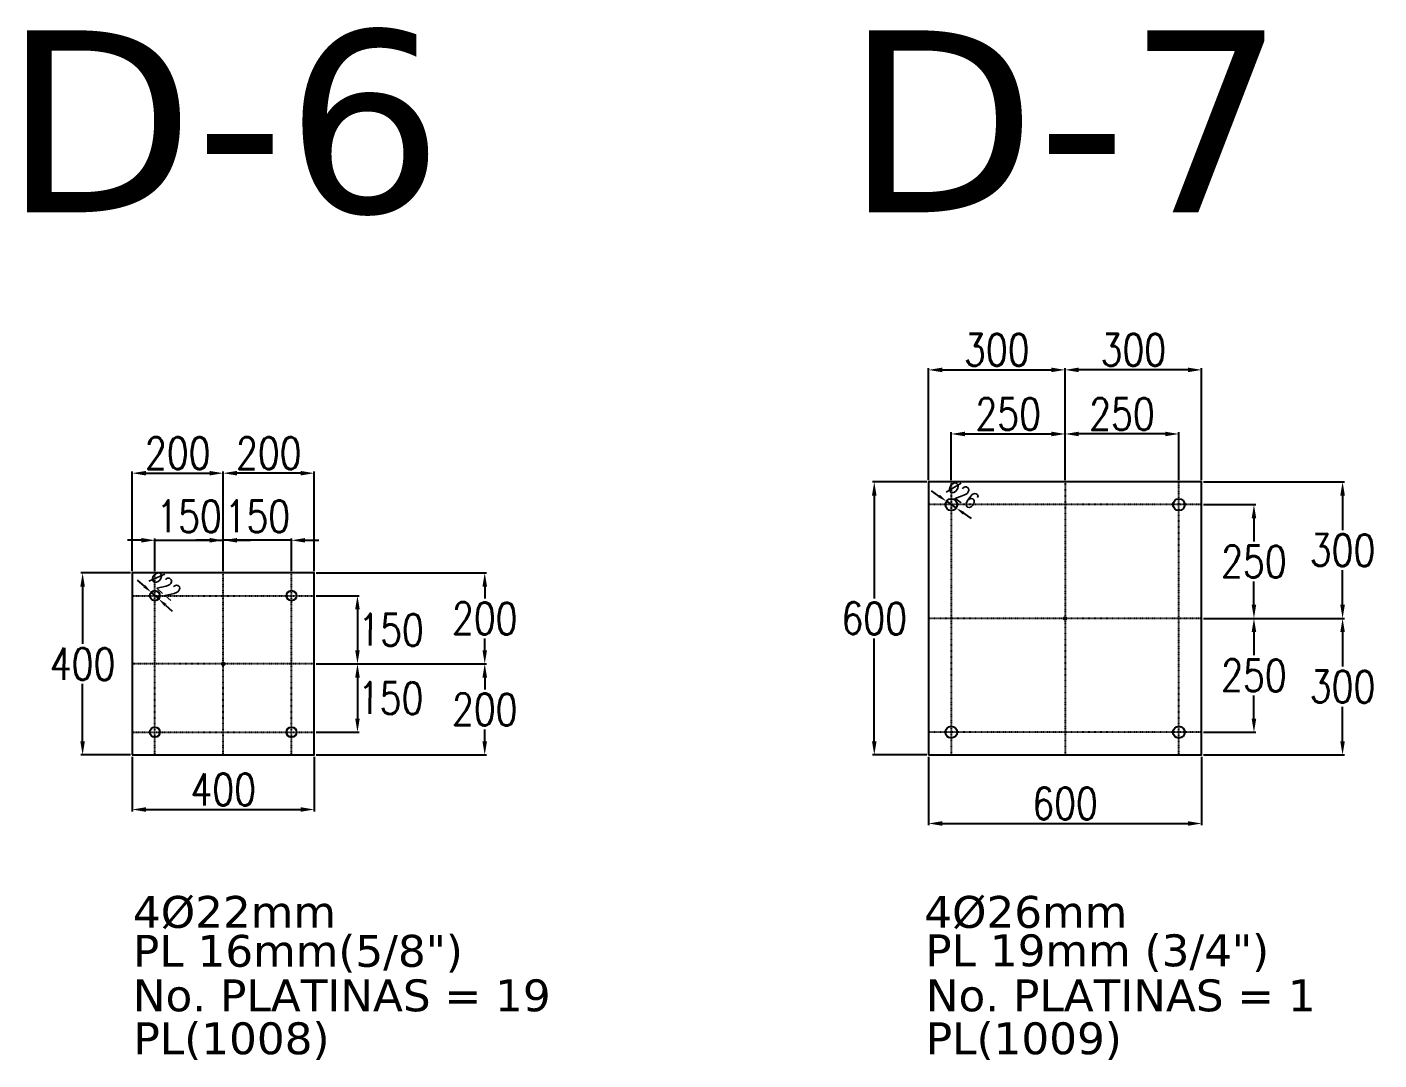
# Model space of a CAD drawing. Header units: millimetres. Extents: x 1541 to 289025, y -12015 to 47026.
# Drawn here: x 145506 to 148475, y 559 to 2829 of the extents above; entities that cross this region are included whole.
import ezdxf
from ezdxf.enums import TextEntityAlignment as Align

# ---------------------------------------------------------------- set-up
doc = ezdxf.new("R2010")
doc.units = ezdxf.units.MM
doc.header["$LTSCALE"] = 0.1
doc.linetypes.add('DASHDOT', pattern=[25.4, 12.7, -6.35, 0, -6.35])
for name, color, linetype in [('COTAS', 8, 'Continuous'), ('EJE PERNOS', 1, 'DASHDOT'), ('PERNOS', 3, 'Continuous'), ('PLATINAS', 5, 'Continuous'), ('TEXTO GENERAL', 3, 'Continuous'), ('TEXTO GENRAL', 3, 'Continuous')]:
    doc.layers.add(name, color=color, linetype=linetype)
doc.styles.add('CNI_COTAS', font='romans.shx', dxfattribs={"width": 0.8})
doc.styles.add('TEXTO GENERAL', font='verdana.ttf', dxfattribs={"height": 0.9})
doc.dimstyles.new('1.2', dxfattribs={"dimscale": 0, "dimtxt": 35, "dimasz": 20, "dimexe": 2, "dimexo": 2, "dimgap": 7, "dimtad": 1, "dimdec": 0, "dimzin": 4, "dimdsep": 46, "dimtxsty": 'CNI_COTAS', "dimcen": 0, "dimclrd": 256, "dimclrt": 3, "dimadec": 0, "dimazin": 0, "dimtfac": 1, "dimtdec": 0, "dimtmove": 2, "dimatfit": 0, "dimfxl": 0.05, "dimtolj": 1, "dimtzin": 0, "dimarcsym": 1})
doc.dimstyles.new('1.3', dxfattribs={"dimscale": 0, "dimtxt": 50, "dimasz": 30, "dimexe": 4, "dimexo": 4, "dimgap": 9, "dimtad": 1, "dimdec": 0, "dimzin": 4, "dimdsep": 46, "dimtxsty": 'CNI_COTAS', "dimcen": 0, "dimclrd": 256, "dimclrt": 3, "dimadec": 0, "dimazin": 0, "dimtfac": 1, "dimtdec": 0, "dimtmove": 2, "dimatfit": 0, "dimfxl": 0.05, "dimtolj": 1, "dimtzin": 0, "dimarcsym": 0})

# ---------------------------------------------------------------- blocks, each defined once
blk = doc.blocks.new('*D884')
at = {"layer": 'COTAS', "lineweight": -2, "transparency": 16777216}
for p, q in [((145756.5, 1700.8), (145726.5, 1700.8)), ((145786.5, 1700.8), (145936.5, 1700.8)), ((145966.5, 1700.8), (145996.5, 1700.8))]:
    blk.add_line(p, q, dxfattribs=at)
at = {"layer": 'COTAS', "color": 0, "lineweight": -2, "transparency": 16777216}
for p, q in [((145786.5, 1633.1), (145786.5, 1704.8)), ((145936.5, 1633.1), (145936.5, 1704.8))]:
    blk.add_line(p, q, dxfattribs=at)
at = {"layer": 'COTAS', "transparency": 16777216}
for points in [[(145756.5, 1705.8), (145756.5, 1695.8), (145786.5, 1700.8)], [(145966.5, 1705.8), (145966.5, 1695.8), (145936.5, 1700.8)]]:
    blk.add_solid(points, dxfattribs=at)
at = {"layer": 'Defpoints', "color": 0, "transparency": 16777216}
for p in [(145936.5, 1700.8), (145786.5, 1629.1), (145936.5, 1629.1)]:
    blk.add_point(p, dxfattribs=at)
at = {"layer": 'COTAS', "color": 3, "transparency": 16777216, "insert": (145861.5, 1753.3), "char_height": 70, "attachment_point": 5, "style": 'CNI_COTAS'}
blk.add_mtext('\\A1;150', dxfattribs=at)
blk = doc.blocks.new('*D885')
at = {"layer": 'COTAS', "lineweight": -2, "transparency": 16777216}
for p, q in [((145906.5, 1700.8), (145876.5, 1700.8)), ((146086.5, 1700.8), (145936.5, 1700.8)), ((146116.5, 1700.8), (146146.5, 1700.8))]:
    blk.add_line(p, q, dxfattribs=at)
at = {"layer": 'COTAS', "color": 0, "lineweight": -2, "transparency": 16777216}
for p, q in [((145936.5, 1633.1), (145936.5, 1704.8)), ((146086.5, 1633.1), (146086.5, 1704.8))]:
    blk.add_line(p, q, dxfattribs=at)
at = {"layer": 'COTAS', "transparency": 16777216}
for points in [[(145906.5, 1705.8), (145906.5, 1695.8), (145936.5, 1700.8)], [(146116.5, 1705.8), (146116.5, 1695.8), (146086.5, 1700.8)]]:
    blk.add_solid(points, dxfattribs=at)
at = {"layer": 'Defpoints', "color": 0, "transparency": 16777216}
for p in [(145936.5, 1700.8), (145936.5, 1629.1), (146086.5, 1629.1)]:
    blk.add_point(p, dxfattribs=at)
at = {"layer": 'COTAS', "color": 3, "transparency": 16777216, "insert": (146011.5, 1753.3), "char_height": 70, "attachment_point": 5, "style": 'CNI_COTAS'}
blk.add_mtext('\\A1;150', dxfattribs=at)
blk = doc.blocks.new('*D886')
at = {"layer": 'COTAS', "color": 0, "lineweight": -2, "transparency": 16777216}
for p, q in [((145736.5, 1633.1), (145736.5, 1852.2)), ((145936.5, 1633.1), (145936.5, 1852.2))]:
    blk.add_line(p, q, dxfattribs=at)
at = {"layer": 'COTAS', "lineweight": -2, "transparency": 16777216}
blk.add_line((145766.5, 1848.2), (145906.5, 1848.2), dxfattribs=at)
at = {"layer": 'COTAS', "transparency": 16777216}
for points in [[(145766.5, 1853.2), (145766.5, 1843.2), (145736.5, 1848.2)], [(145906.5, 1853.2), (145906.5, 1843.2), (145936.5, 1848.2)]]:
    blk.add_solid(points, dxfattribs=at)
at = {"layer": 'Defpoints', "color": 0, "transparency": 16777216}
for p in [(145936.5, 1848.2), (145736.5, 1629.1), (145936.5, 1629.1)]:
    blk.add_point(p, dxfattribs=at)
at = {"layer": 'COTAS', "color": 3, "transparency": 16777216, "insert": (145836.5, 1892.2), "char_height": 70, "attachment_point": 5, "style": 'CNI_COTAS'}
blk.add_mtext('\\A1;200', dxfattribs=at)
blk = doc.blocks.new('*D887')
at = {"layer": 'COTAS', "color": 0, "lineweight": -2, "transparency": 16777216}
for p, q in [((145936.5, 1633.1), (145936.5, 1852.2)), ((146136.5, 1633.1), (146136.5, 1852.2))]:
    blk.add_line(p, q, dxfattribs=at)
at = {"layer": 'COTAS', "lineweight": -2, "transparency": 16777216}
blk.add_line((146106.5, 1848.2), (145966.5, 1848.2), dxfattribs=at)
at = {"layer": 'COTAS', "transparency": 16777216}
for points in [[(145966.5, 1853.2), (145966.5, 1843.2), (145936.5, 1848.2)], [(146106.5, 1853.2), (146106.5, 1843.2), (146136.5, 1848.2)]]:
    blk.add_solid(points, dxfattribs=at)
at = {"layer": 'Defpoints', "color": 0, "transparency": 16777216}
for p in [(145936.5, 1848.2), (145936.5, 1629.1), (146136.5, 1629.1)]:
    blk.add_point(p, dxfattribs=at)
at = {"layer": 'COTAS', "color": 3, "transparency": 16777216, "insert": (146036.5, 1892.2), "char_height": 70, "attachment_point": 5, "style": 'CNI_COTAS'}
blk.add_mtext('\\A1;200', dxfattribs=at)
blk = doc.blocks.new('*D888')
at = {"layer": 'COTAS', "color": 0, "lineweight": -2, "transparency": 16777216}
for p, q in [((145732.5, 1629.1), (145623.6, 1629.1)), ((145732.5, 1229.1), (145623.6, 1229.1))]:
    blk.add_line(p, q, dxfattribs=at)
at = {"layer": 'COTAS', "lineweight": -2, "transparency": 16777216}
for p, q in [((145627.6, 1599.1), (145627.6, 1473.1)), ((145627.6, 1259.1), (145627.6, 1385.1))]:
    blk.add_line(p, q, dxfattribs=at)
at = {"layer": 'COTAS', "transparency": 16777216}
for points in [[(145622.6, 1599.1), (145632.6, 1599.1), (145627.6, 1629.1)], [(145622.6, 1259.1), (145632.6, 1259.1), (145627.6, 1229.1)]]:
    blk.add_solid(points, dxfattribs=at)
at = {"layer": 'Defpoints', "color": 0, "transparency": 16777216}
for p in [(145736.5, 1629.1), (145627.6, 1229.1), (145736.5, 1229.1)]:
    blk.add_point(p, dxfattribs=at)
at = {"layer": 'COTAS', "color": 3, "transparency": 16777216, "insert": (145627.6, 1429.1), "char_height": 70, "attachment_point": 5, "rotation": 359.5, "style": 'CNI_COTAS'}
blk.add_mtext('\\A1;400', dxfattribs=at)
blk = doc.blocks.new('*D889')
at = {"layer": 'COTAS', "color": 0, "lineweight": -2, "transparency": 16777216}
for p, q in [((145736.5, 1225.1), (145736.5, 1105.2)), ((146136.5, 1225.1), (146136.5, 1105.2))]:
    blk.add_line(p, q, dxfattribs=at)
at = {"layer": 'COTAS', "lineweight": -2, "transparency": 16777216}
blk.add_line((145766.5, 1109.2), (146106.5, 1109.2), dxfattribs=at)
at = {"layer": 'COTAS', "transparency": 16777216}
for points in [[(145766.5, 1114.2), (145766.5, 1104.2), (145736.5, 1109.2)], [(146106.5, 1114.2), (146106.5, 1104.2), (146136.5, 1109.2)]]:
    blk.add_solid(points, dxfattribs=at)
at = {"layer": 'Defpoints', "color": 0, "transparency": 16777216}
for p in [(145736.5, 1229.1), (146136.5, 1229.1), (146136.5, 1109.2)]:
    blk.add_point(p, dxfattribs=at)
at = {"layer": 'COTAS', "color": 3, "transparency": 16777216, "insert": (145936.5, 1153.2), "char_height": 70, "attachment_point": 5, "style": 'CNI_COTAS'}
blk.add_mtext('\\A1;400', dxfattribs=at)
blk = doc.blocks.new('*D890')
at = {"layer": 'COTAS', "color": 0, "lineweight": -2, "transparency": 16777216}
for p, q in [((146140.5, 1579.1), (146235.4, 1579.1)), ((146140.5, 1429.1), (146235.4, 1429.1))]:
    blk.add_line(p, q, dxfattribs=at)
at = {"layer": 'COTAS', "lineweight": -2, "transparency": 16777216}
blk.add_line((146231.4, 1549.1), (146231.4, 1459.1), dxfattribs=at)
at = {"layer": 'COTAS', "transparency": 16777216}
for points in [[(146226.4, 1549.1), (146236.4, 1549.1), (146231.4, 1579.1)], [(146226.4, 1459.1), (146236.4, 1459.1), (146231.4, 1429.1)]]:
    blk.add_solid(points, dxfattribs=at)
at = {"layer": 'Defpoints', "color": 0, "transparency": 16777216}
for p in [(146136.5, 1579.1), (146136.5, 1429.1), (146231.4, 1429.1)]:
    blk.add_point(p, dxfattribs=at)
at = {"layer": 'COTAS', "color": 3, "transparency": 16777216, "insert": (146305.3, 1504.1), "char_height": 70, "attachment_point": 5, "rotation": 359.5, "style": 'CNI_COTAS'}
blk.add_mtext('\\A1;150', dxfattribs=at)
blk = doc.blocks.new('*D891')
at = {"layer": 'COTAS', "color": 0, "lineweight": -2, "transparency": 16777216}
for p, q in [((146140.5, 1429.1), (146235.4, 1429.1)), ((146140.5, 1279.1), (146235.4, 1279.1))]:
    blk.add_line(p, q, dxfattribs=at)
at = {"layer": 'COTAS', "lineweight": -2, "transparency": 16777216}
blk.add_line((146231.4, 1399.1), (146231.4, 1309.1), dxfattribs=at)
at = {"layer": 'COTAS', "transparency": 16777216}
for points in [[(146226.4, 1399.1), (146236.4, 1399.1), (146231.4, 1429.1)], [(146226.4, 1309.1), (146236.4, 1309.1), (146231.4, 1279.1)]]:
    blk.add_solid(points, dxfattribs=at)
at = {"layer": 'Defpoints', "color": 0, "transparency": 16777216}
for p in [(146136.5, 1429.1), (146136.5, 1279.1), (146231.4, 1279.1)]:
    blk.add_point(p, dxfattribs=at)
at = {"layer": 'COTAS', "color": 3, "transparency": 16777216, "insert": (146304.3, 1354.1), "char_height": 70, "attachment_point": 5, "rotation": 359.5, "style": 'CNI_COTAS'}
blk.add_mtext('\\A1;150', dxfattribs=at)
blk = doc.blocks.new('*D882')
at = {"layer": 'COTAS', "color": 0, "lineweight": -2, "transparency": 16777216}
for p, q in [((146140.5, 1629.1), (146515, 1629.1)), ((146140.5, 1429.1), (146515, 1429.1))]:
    blk.add_line(p, q, dxfattribs=at)
at = {"layer": 'COTAS', "lineweight": -2, "transparency": 16777216}
for p, q in [((146511, 1599.1), (146511, 1573.1)), ((146511, 1459.1), (146511, 1485.1))]:
    blk.add_line(p, q, dxfattribs=at)
at = {"layer": 'COTAS', "transparency": 16777216}
for points in [[(146506, 1599.1), (146516, 1599.1), (146511, 1629.1)], [(146506, 1459.1), (146516, 1459.1), (146511, 1429.1)]]:
    blk.add_solid(points, dxfattribs=at)
at = {"layer": 'Defpoints', "color": 0, "transparency": 16777216}
for p in [(146136.5, 1629.1), (146136.5, 1429.1), (146511, 1429.1)]:
    blk.add_point(p, dxfattribs=at)
at = {"layer": 'COTAS', "color": 3, "transparency": 16777216, "insert": (146511, 1529.1), "char_height": 70, "attachment_point": 5, "rotation": 359.5, "style": 'CNI_COTAS'}
blk.add_mtext('\\A1;200', dxfattribs=at)
blk = doc.blocks.new('*D883')
at = {"layer": 'COTAS', "color": 0, "lineweight": -2, "transparency": 16777216}
for p, q in [((146140.5, 1429.1), (146515, 1429.1)), ((146140.5, 1229.1), (146515, 1229.1))]:
    blk.add_line(p, q, dxfattribs=at)
at = {"layer": 'COTAS', "lineweight": -2, "transparency": 16777216}
for p, q in [((146511, 1399.1), (146511, 1373.1)), ((146511, 1259.1), (146511, 1285.1))]:
    blk.add_line(p, q, dxfattribs=at)
at = {"layer": 'COTAS', "transparency": 16777216}
for points in [[(146506, 1399.1), (146516, 1399.1), (146511, 1429.1)], [(146506, 1259.1), (146516, 1259.1), (146511, 1229.1)]]:
    blk.add_solid(points, dxfattribs=at)
at = {"layer": 'Defpoints', "color": 0, "transparency": 16777216}
for p in [(146136.5, 1429.1), (146136.5, 1229.1), (146511, 1229.1)]:
    blk.add_point(p, dxfattribs=at)
at = {"layer": 'COTAS', "color": 3, "transparency": 16777216, "insert": (146511, 1329.1), "char_height": 70, "attachment_point": 5, "rotation": 359.5, "style": 'CNI_COTAS'}
blk.add_mtext('\\A1;200', dxfattribs=at)
blk = doc.blocks.new('*D892')
at = {"layer": 'COTAS', "lineweight": -2, "ltscale": 3, "transparency": 16777216}
for p, q in [((145763.3, 1599.7), (145748.4, 1613.1)), ((145778.3, 1586.4), (145794.7, 1571.8)), ((145809.6, 1558.4), (145824.5, 1545.1))]:
    blk.add_line(p, q, dxfattribs=at)
at = {"layer": 'COTAS', "ltscale": 3, "transparency": 16777216}
for points in [[(145765.6, 1602.2), (145761.1, 1597.2), (145778.3, 1586.4)], [(145811.8, 1560.9), (145807.4, 1555.9), (145794.7, 1571.8)]]:
    blk.add_solid(points, dxfattribs=at)
at = {"layer": 'Defpoints', "color": 0, "ltscale": 3, "transparency": 16777216}
for p in [(145778.3, 1586.4), (145794.7, 1571.8)]:
    blk.add_point(p, dxfattribs=at)
at = {"layer": 'COTAS', "color": 3, "ltscale": 3, "transparency": 16777216, "insert": (145808.8, 1602.8), "char_height": 35, "attachment_point": 5, "rotation": 318.2334, "style": 'CNI_COTAS'}
blk.add_mtext('\\A1;∅22', dxfattribs=at)
blk = doc.blocks.new('*D899')
at = {"layer": 'COTAS', "color": 0, "lineweight": -2, "transparency": 16777216}
for p, q in [((147535.9, 1833.1), (147535.9, 1938.4)), ((147785.9, 1833.1), (147785.9, 1938.4))]:
    blk.add_line(p, q, dxfattribs=at)
at = {"layer": 'COTAS', "lineweight": -2, "transparency": 16777216}
blk.add_line((147565.9, 1934.4), (147755.9, 1934.4), dxfattribs=at)
at = {"layer": 'COTAS', "transparency": 16777216}
for points in [[(147565.9, 1939.4), (147565.9, 1929.4), (147535.9, 1934.4)], [(147755.9, 1939.4), (147755.9, 1929.4), (147785.9, 1934.4)]]:
    blk.add_solid(points, dxfattribs=at)
at = {"layer": 'Defpoints', "color": 0, "transparency": 16777216}
for p in [(147785.9, 1934.4), (147535.9, 1829.1), (147785.9, 1829.1)]:
    blk.add_point(p, dxfattribs=at)
at = {"layer": 'COTAS', "color": 3, "transparency": 16777216, "insert": (147660.9, 1978.4), "char_height": 70, "attachment_point": 5, "style": 'CNI_COTAS'}
blk.add_mtext('\\A1;250', dxfattribs=at)
blk = doc.blocks.new('*D900')
at = {"layer": 'COTAS', "color": 0, "lineweight": -2, "transparency": 16777216}
for p, q in [((147485.9, 1833.1), (147485.9, 2079.2)), ((147785.9, 1833.1), (147785.9, 2079.2))]:
    blk.add_line(p, q, dxfattribs=at)
at = {"layer": 'COTAS', "lineweight": -2, "transparency": 16777216}
blk.add_line((147515.9, 2075.2), (147755.9, 2075.2), dxfattribs=at)
at = {"layer": 'COTAS', "transparency": 16777216}
for points in [[(147515.9, 2080.2), (147515.9, 2070.2), (147485.9, 2075.2)], [(147755.9, 2080.2), (147755.9, 2070.2), (147785.9, 2075.2)]]:
    blk.add_solid(points, dxfattribs=at)
at = {"layer": 'Defpoints', "color": 0, "transparency": 16777216}
for p in [(147785.9, 2075.2), (147485.9, 1829.1), (147785.9, 1829.1)]:
    blk.add_point(p, dxfattribs=at)
at = {"layer": 'COTAS', "color": 3, "transparency": 16777216, "insert": (147635.9, 2119.2), "char_height": 70, "attachment_point": 5, "style": 'CNI_COTAS'}
blk.add_mtext('\\A1;300', dxfattribs=at)
blk = doc.blocks.new('*D893')
at = {"layer": 'COTAS', "color": 0, "lineweight": -2, "transparency": 16777216}
for p, q in [((147785.9, 1833.1), (147785.9, 1938.4)), ((148035.9, 1833.1), (148035.9, 1938.4))]:
    blk.add_line(p, q, dxfattribs=at)
at = {"layer": 'COTAS', "lineweight": -2, "transparency": 16777216}
blk.add_line((148005.9, 1934.4), (147815.9, 1934.4), dxfattribs=at)
at = {"layer": 'COTAS', "transparency": 16777216}
for points in [[(147815.9, 1939.4), (147815.9, 1929.4), (147785.9, 1934.4)], [(148005.9, 1939.4), (148005.9, 1929.4), (148035.9, 1934.4)]]:
    blk.add_solid(points, dxfattribs=at)
at = {"layer": 'Defpoints', "color": 0, "transparency": 16777216}
for p in [(147785.9, 1934.4), (147785.9, 1829.1), (148035.9, 1829.1)]:
    blk.add_point(p, dxfattribs=at)
at = {"layer": 'COTAS', "color": 3, "transparency": 16777216, "insert": (147910.9, 1978.4), "char_height": 70, "attachment_point": 5, "style": 'CNI_COTAS'}
blk.add_mtext('\\A1;250', dxfattribs=at)
blk = doc.blocks.new('*D894')
at = {"layer": 'COTAS', "color": 0, "lineweight": -2, "transparency": 16777216}
for p, q in [((147785.9, 1833.1), (147785.9, 2079.2)), ((148085.9, 1833.1), (148085.9, 2079.2))]:
    blk.add_line(p, q, dxfattribs=at)
at = {"layer": 'COTAS', "lineweight": -2, "transparency": 16777216}
blk.add_line((148055.9, 2075.2), (147815.9, 2075.2), dxfattribs=at)
at = {"layer": 'COTAS', "transparency": 16777216}
for points in [[(147815.9, 2080.2), (147815.9, 2070.2), (147785.9, 2075.2)], [(148055.9, 2080.2), (148055.9, 2070.2), (148085.9, 2075.2)]]:
    blk.add_solid(points, dxfattribs=at)
at = {"layer": 'Defpoints', "color": 0, "transparency": 16777216}
for p in [(147785.9, 2075.2), (147785.9, 1829.1), (148085.9, 1829.1)]:
    blk.add_point(p, dxfattribs=at)
at = {"layer": 'COTAS', "color": 3, "transparency": 16777216, "insert": (147935.9, 2119.2), "char_height": 70, "attachment_point": 5, "style": 'CNI_COTAS'}
blk.add_mtext('\\A1;300', dxfattribs=at)
blk = doc.blocks.new('*D901')
at = {"layer": 'COTAS', "color": 0, "lineweight": -2, "transparency": 16777216}
for p, q in [((148089.9, 1779.1), (148204.8, 1779.1)), ((148089.9, 1529.1), (148204.8, 1529.1))]:
    blk.add_line(p, q, dxfattribs=at)
at = {"layer": 'COTAS', "lineweight": -2, "transparency": 16777216}
for p, q in [((148200.8, 1749.1), (148200.8, 1698.1)), ((148200.8, 1559.1), (148200.8, 1610.1))]:
    blk.add_line(p, q, dxfattribs=at)
at = {"layer": 'COTAS', "transparency": 16777216}
for points in [[(148195.8, 1749.1), (148205.8, 1749.1), (148200.8, 1779.1)], [(148195.8, 1559.1), (148205.8, 1559.1), (148200.8, 1529.1)]]:
    blk.add_solid(points, dxfattribs=at)
at = {"layer": 'Defpoints', "color": 0, "transparency": 16777216}
for p in [(148085.9, 1779.1), (148085.9, 1529.1), (148200.8, 1529.1)]:
    blk.add_point(p, dxfattribs=at)
at = {"layer": 'COTAS', "color": 3, "transparency": 16777216, "insert": (148200.8, 1654.1), "char_height": 70, "attachment_point": 5, "rotation": 359.5, "style": 'CNI_COTAS'}
blk.add_mtext('\\A1;250', dxfattribs=at)
blk = doc.blocks.new('*D895')
at = {"layer": 'COTAS', "color": 0, "lineweight": -2, "transparency": 16777216}
for p, q in [((148089.9, 1829.1), (148399.5, 1829.1)), ((148089.9, 1529.1), (148399.5, 1529.1))]:
    blk.add_line(p, q, dxfattribs=at)
at = {"layer": 'COTAS', "lineweight": -2, "transparency": 16777216}
for p, q in [((148395.5, 1799.1), (148395.5, 1723.1)), ((148395.5, 1559.1), (148395.5, 1635.1))]:
    blk.add_line(p, q, dxfattribs=at)
at = {"layer": 'COTAS', "transparency": 16777216}
for points in [[(148390.5, 1799.1), (148400.5, 1799.1), (148395.5, 1829.1)], [(148390.5, 1559.1), (148400.5, 1559.1), (148395.5, 1529.1)]]:
    blk.add_solid(points, dxfattribs=at)
at = {"layer": 'Defpoints', "color": 0, "transparency": 16777216}
for p in [(148085.9, 1829.1), (148085.9, 1529.1), (148395.5, 1529.1)]:
    blk.add_point(p, dxfattribs=at)
at = {"layer": 'COTAS', "color": 3, "transparency": 16777216, "insert": (148395.5, 1679.1), "char_height": 70, "attachment_point": 5, "rotation": 359.5, "style": 'CNI_COTAS'}
blk.add_mtext('\\A1;300', dxfattribs=at)
blk = doc.blocks.new('*D896')
at = {"layer": 'COTAS', "color": 0, "lineweight": -2, "transparency": 16777216}
for p, q in [((148089.9, 1529.1), (148204.8, 1529.1)), ((148089.9, 1279.1), (148204.8, 1279.1))]:
    blk.add_line(p, q, dxfattribs=at)
at = {"layer": 'COTAS', "lineweight": -2, "transparency": 16777216}
for p, q in [((148200.8, 1499.1), (148200.8, 1448.1)), ((148200.8, 1309.1), (148200.8, 1360.1))]:
    blk.add_line(p, q, dxfattribs=at)
at = {"layer": 'COTAS', "transparency": 16777216}
for points in [[(148195.8, 1499.1), (148205.8, 1499.1), (148200.8, 1529.1)], [(148195.8, 1309.1), (148205.8, 1309.1), (148200.8, 1279.1)]]:
    blk.add_solid(points, dxfattribs=at)
at = {"layer": 'Defpoints', "color": 0, "transparency": 16777216}
for p in [(148085.9, 1529.1), (148200.8, 1529.1), (148085.9, 1279.1)]:
    blk.add_point(p, dxfattribs=at)
at = {"layer": 'COTAS', "color": 3, "transparency": 16777216, "insert": (148200.8, 1404.1), "char_height": 70, "attachment_point": 5, "rotation": 359.5, "style": 'CNI_COTAS'}
blk.add_mtext('\\A1;250', dxfattribs=at)
blk = doc.blocks.new('*D897')
at = {"layer": 'COTAS', "color": 0, "lineweight": -2, "transparency": 16777216}
for p, q in [((148089.9, 1529.1), (148399.5, 1529.1)), ((148089.9, 1229.1), (148399.5, 1229.1))]:
    blk.add_line(p, q, dxfattribs=at)
at = {"layer": 'COTAS', "lineweight": -2, "transparency": 16777216}
for p, q in [((148395.5, 1499.1), (148395.5, 1423.1)), ((148395.5, 1259.1), (148395.5, 1335.1))]:
    blk.add_line(p, q, dxfattribs=at)
at = {"layer": 'COTAS', "transparency": 16777216}
for points in [[(148390.5, 1499.1), (148400.5, 1499.1), (148395.5, 1529.1)], [(148390.5, 1259.1), (148400.5, 1259.1), (148395.5, 1229.1)]]:
    blk.add_solid(points, dxfattribs=at)
at = {"layer": 'Defpoints', "color": 0, "transparency": 16777216}
for p in [(148085.9, 1529.1), (148395.5, 1529.1), (148085.9, 1229.1)]:
    blk.add_point(p, dxfattribs=at)
at = {"layer": 'COTAS', "color": 3, "transparency": 16777216, "insert": (148395.5, 1379.1), "char_height": 70, "attachment_point": 5, "rotation": 359.5, "style": 'CNI_COTAS'}
blk.add_mtext('\\A1;300', dxfattribs=at)
blk = doc.blocks.new('*D898')
at = {"layer": 'COTAS', "color": 0, "lineweight": -2, "transparency": 16777216}
for p, q in [((147481.9, 1829.1), (147362.7, 1829.1)), ((147481.9, 1229.1), (147362.7, 1229.1))]:
    blk.add_line(p, q, dxfattribs=at)
at = {"layer": 'COTAS', "lineweight": -2, "transparency": 16777216}
for p, q in [((147366.7, 1799.1), (147366.7, 1573.1)), ((147366.7, 1259.1), (147366.7, 1485.1))]:
    blk.add_line(p, q, dxfattribs=at)
at = {"layer": 'COTAS', "transparency": 16777216}
for points in [[(147361.7, 1799.1), (147371.7, 1799.1), (147366.7, 1829.1)], [(147361.7, 1259.1), (147371.7, 1259.1), (147366.7, 1229.1)]]:
    blk.add_solid(points, dxfattribs=at)
at = {"layer": 'Defpoints', "color": 0, "transparency": 16777216}
for p in [(147485.9, 1829.1), (147366.7, 1229.1), (147485.9, 1229.1)]:
    blk.add_point(p, dxfattribs=at)
at = {"layer": 'COTAS', "color": 3, "transparency": 16777216, "insert": (147366.7, 1529.1), "char_height": 70, "attachment_point": 5, "rotation": 359.5, "style": 'CNI_COTAS'}
blk.add_mtext('\\A1;600', dxfattribs=at)
blk = doc.blocks.new('*D902')
at = {"layer": 'COTAS', "color": 0, "lineweight": -2, "transparency": 16777216}
for p, q in [((147485.9, 1225.1), (147485.9, 1074.5)), ((148085.9, 1225.1), (148085.9, 1074.5))]:
    blk.add_line(p, q, dxfattribs=at)
at = {"layer": 'COTAS', "lineweight": -2, "transparency": 16777216}
blk.add_line((147515.9, 1078.5), (148055.9, 1078.5), dxfattribs=at)
at = {"layer": 'COTAS', "transparency": 16777216}
for points in [[(147515.9, 1083.5), (147515.9, 1073.5), (147485.9, 1078.5)], [(148055.9, 1083.5), (148055.9, 1073.5), (148085.9, 1078.5)]]:
    blk.add_solid(points, dxfattribs=at)
at = {"layer": 'Defpoints', "color": 0, "transparency": 16777216}
for p in [(147485.9, 1229.1), (148085.9, 1229.1), (148085.9, 1078.5)]:
    blk.add_point(p, dxfattribs=at)
at = {"layer": 'COTAS', "color": 3, "transparency": 16777216, "insert": (147785.9, 1122.5), "char_height": 70, "attachment_point": 5, "style": 'CNI_COTAS'}
blk.add_mtext('\\A1;600', dxfattribs=at)
blk = doc.blocks.new('*D903')
at = {"layer": 'COTAS', "lineweight": -2, "ltscale": 3, "transparency": 16777216}
for p, q in [((147508.9, 1798), (147492.5, 1809.5)), ((147525.3, 1786.5), (147546.6, 1771.6)), ((147562.9, 1760.2), (147579.3, 1748.7))]:
    blk.add_line(p, q, dxfattribs=at)
at = {"layer": 'COTAS', "ltscale": 3, "transparency": 16777216}
for points in [[(147510.8, 1800.7), (147507, 1795.3), (147525.3, 1786.5)], [(147564.9, 1762.9), (147561, 1757.4), (147546.6, 1771.6)]]:
    blk.add_solid(points, dxfattribs=at)
at = {"layer": 'Defpoints', "color": 0, "ltscale": 3, "transparency": 16777216}
for p in [(147525.3, 1786.5), (147546.6, 1771.6)]:
    blk.add_point(p, dxfattribs=at)
at = {"layer": 'COTAS', "color": 3, "ltscale": 3, "transparency": 16777216, "insert": (147561.1, 1802.5), "char_height": 35, "attachment_point": 5, "rotation": 324.9979, "style": 'CNI_COTAS'}
blk.add_mtext('\\A1;∅26', dxfattribs=at)

msp = doc.modelspace()

# ---------------------------------------------------------------- linework, layer by layer
at = {"layer": 'COTAS', "color": 2, "const_width": 5}
msp.add_lwpolyline([(147783.4, 1529.1, 1), (147788.4, 1529.1, 1)], format="xyb", close=True, dxfattribs=at)
at = {"layer": 'EJE PERNOS'}
for p, q in [((147535.9, 1829.1), (147535.9, 1229.1)), ((148035.9, 1229.1), (148035.9, 1829.1)), ((148085.9, 1779.1), (147485.9, 1779.1)), ((145786.5, 1229.1), (145786.5, 1629.1)), ((146086.5, 1229.1), (146086.5, 1629.1)), ((145736.5, 1579.1), (146136.5, 1579.1)), ((145736.5, 1279.1), (146136.5, 1279.1)), ((148085.9, 1279.1), (147485.9, 1279.1))]:
    msp.add_line(p, q, dxfattribs=at)
at = {"layer": 'EJE PERNOS', "color": 4}
for p, q in [((147785.9, 1829.1), (147785.9, 1229.1)), ((145936.5, 1229.1), (145936.5, 1629.1)), ((148085.9, 1529.1), (147485.9, 1529.1)), ((146136.5, 1429.1), (145736.5, 1429.1))]:
    msp.add_line(p, q, dxfattribs=at)
at = {"layer": 'EJE PERNOS', "color": 2, "linetype": 'ByBlock', "const_width": 5}
msp.add_lwpolyline([(145934, 1429.1, 1), (145939, 1429.1, 1)], format="xyb", close=True, dxfattribs=at)
at = {"layer": 'PERNOS'}
for centre, radius in [((147535.9, 1779.1), 13), ((148035.9, 1779.1), 13), ((145786.5, 1579.1), 11), ((146086.5, 1579.1), 11), ((145786.5, 1279.1), 11), ((146086.5, 1279.1), 11), ((147535.9, 1279.1), 13), ((148035.9, 1279.1), 13)]:
    msp.add_circle(centre, radius, dxfattribs=at)
at = {"layer": 'PLATINAS'}
for points in [[(147485.9, 1229.1), (148085.9, 1229.1), (148085.9, 1829.1), (147485.9, 1829.1)], [(145736.5, 1229.1), (146136.5, 1229.1), (146136.5, 1629.1), (145736.5, 1629.1)]]:
    msp.add_lwpolyline(points, close=True, dxfattribs=at)

# ---------------------------------------------------------------- texts
at = {"layer": 'TEXTO GENERAL', "color": 3, "style": 'TEXTO GENERAL'}
for s, p in [('4%%C22mm', (145738.2, 849.3)), ('4%%C26mm', (147476.5, 849.3)), ('PL 16mm(5/8")', (145738.2, 763.7)), ('PL 19mm (3/4")', (147478.8, 764.8)), ('No. PLATINAS = 19', (145738, 665.9)), ('No. PLATINAS = 1', (147480, 665.9)), ('PL(1008)', (145739.4, 571.5)), ('PL(1009)', (147480, 571.5))]:
    msp.add_text(s, height=70, dxfattribs=at).set_placement(p)
at = {"layer": 'TEXTO GENRAL', "color": 3, "style": 'TEXTO GENERAL'}
for s, p in [('D-6', (145936.5, 2621.4)), ('D-7', (147785.9, 2621.4))]:
    msp.add_text(s, height=400, dxfattribs=at).set_placement(p, align=Align.MIDDLE_CENTER)

# ---------------------------------------------------------------- dimensions: what is measured, and where the dimension line sits
at = {"layer": 'COTAS'}
for base, p1, p2, picture, middle in [((147785.9, 2075.2), (147485.9, 1829.1), (147785.9, 1829.1), '*D900', (147635.9, 2119.2)), ((147785.9, 1934.4), (147535.9, 1829.1), (147785.9, 1829.1), '*D899', (147660.9, 1978.4)), ((145936.5, 1848.2), (145736.5, 1629.1), (145936.5, 1629.1), '*D886', (145836.5, 1892.2)), ((145936.5, 1848.2), (146136.5, 1629.1), (145936.5, 1629.1), '*D887', (146036.5, 1892.2)), ((145936.5, 1700.8), (145786.5, 1629.1), (145936.5, 1629.1), '*D884', (145861.5, 1753.3)), ((145936.5, 1700.8), (146086.5, 1629.1), (145936.5, 1629.1), '*D885', (146011.5, 1753.3)), ((146136.5, 1109.2), (145736.5, 1229.1), (146136.5, 1229.1), '*D889', (145936.5, 1153.2)), ((148085.9, 1078.5), (147485.9, 1229.1), (148085.9, 1229.1), '*D902', (147785.9, 1122.5))]:
    dim = msp.add_linear_dim(base=base, p1=p1, p2=p2, dimstyle='1.3', override={"dimscale": 1, "dimtxt": 70}, dxfattribs=at)
    dim.commit()
    dim.dimension.update_dxf_attribs({"geometry": picture, "text_midpoint": middle})
for base, p1, picture, middle in [((147785.9, 2075.2), (148085.9, 1829.1), '*D894', (147935.9, 2119.2)), ((147785.9, 1934.4), (148035.9, 1829.1), '*D893', (147910.9, 1978.4))]:
    dim = msp.add_linear_dim(base=base, p1=p1, p2=(147785.9, 1829.1), angle=180, dimstyle='1.3', override={"dimscale": 1, "dimtxt": 70}, dxfattribs=at)
    dim.commit()
    dim.dimension.update_dxf_attribs({"geometry": picture, "text_midpoint": middle})
at = {"layer": 'COTAS', "ltscale": 3}
for p1, p2, picture, middle in [((147525.3, 1786.5), (147546.6, 1771.6), '*D903', (147561.1, 1802.5)), ((145778.3, 1586.4), (145794.7, 1571.8), '*D892', (145808.8, 1602.8))]:
    dim = msp.add_diameter_dim_2p(p1=p1, p2=p2, dimstyle='1.2', override={"dimscale": 1}, dxfattribs=at)
    dim.commit()
    dim.dimension.update_dxf_attribs({"geometry": picture, "text_midpoint": middle, "dimtype": 163})
at = {"layer": 'COTAS'}
for base, p1, p2, angle, picture, middle in [((147366.7, 1229.1), (147485.9, 1829.1), (147485.9, 1229.1), 90, '*D898', (147366.7, 1529.1)), ((148395.5, 1529.1), (148085.9, 1829.1), (148085.9, 1529.1), 90, '*D895', (148395.5, 1679.1)), ((148200.8, 1529.1), (148085.9, 1779.1), (148085.9, 1529.1), 90, '*D901', (148200.8, 1654.1)), ((145627.6, 1229.1), (145736.5, 1629.1), (145736.5, 1229.1), 90, '*D888', (145627.6, 1429.1)), ((146511, 1429.1), (146136.5, 1629.1), (146136.5, 1429.1), 90, '*D882', (146511, 1529.1)), ((148200.8, 1529.1), (148085.9, 1279.1), (148085.9, 1529.1), 270, '*D896', (148200.8, 1404.1)), ((148395.5, 1529.1), (148085.9, 1229.1), (148085.9, 1529.1), 270, '*D897', (148395.5, 1379.1)), ((146511, 1229.1), (146136.5, 1429.1), (146136.5, 1229.1), 90, '*D883', (146511, 1329.1))]:
    dim = msp.add_linear_dim(base=base, p1=p1, p2=p2, angle=angle, dimstyle='1.3', override={"dimscale": 1, "dimtxt": 70}, dxfattribs=at)
    dim.commit()
    dim.dimension.update_dxf_attribs({"geometry": picture, "text_midpoint": middle, "text_rotation": 359.5})
for base, p1, p2, picture, middle in [((146231.4, 1429.1), (146136.5, 1579.1), (146136.5, 1429.1), '*D890', (146305.3, 1504.1)), ((146231.4, 1279.1), (146136.5, 1429.1), (146136.5, 1279.1), '*D891', (146304.3, 1354.1))]:
    dim = msp.add_linear_dim(base=base, p1=p1, p2=p2, angle=90, dimstyle='1.3', override={"dimscale": 1, "dimtxt": 70}, dxfattribs=at)
    dim.commit()
    dim.dimension.update_dxf_attribs({"geometry": picture, "text_midpoint": middle, "dimtype": 160, "text_rotation": 359.5})

doc.saveas('drawing.dxf')
